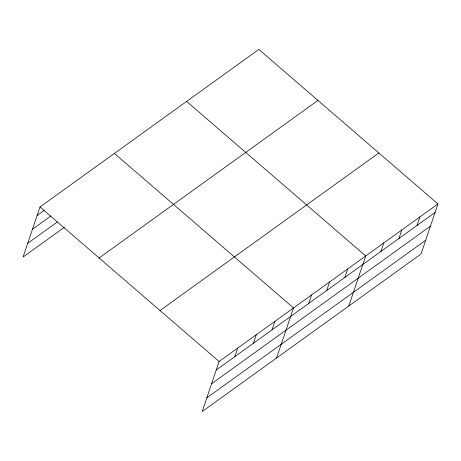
<?xml version="1.0" encoding="UTF-8"?>
<svg xmlns="http://www.w3.org/2000/svg" width="461" height="461" viewBox="0 0 461 461"><rect width="100%" height="100%" fill="white"/><g stroke="black" fill="none" stroke-linecap="round" stroke-linejoin="round"><path stroke-width="0.69" d="M437.95 203.946L219.108 361.505L202.16 411.575L421.002 254.017L437.95 203.946L258.84 49.425L39.998 206.983L23.05 257.054L64.321 227.342M234.822 356.641L237.709 348.113M253.423 343.249L256.31 334.721M272.025 329.857L274.912 321.329M276.565 358.007L293.513 307.936L114.403 153.415M308.68 303.465L311.567 294.936M326.734 290.47L329.621 281.936M344.788 277.47L347.68 268.936M348.781 306.012L365.734 255.941L186.624 101.42M380.901 251.47L383.788 242.941M398.955 238.475L401.842 229.941M417.009 225.475L419.896 216.941M37.111 215.518L44.089 210.493M32.472 229.221L51.073 215.829M27.689 243.345L57.337 222M99.103 257.976L317.946 100.417M160.002 310.512L378.844 152.954M216.221 370.039L435.063 212.475M211.582 383.742L430.424 226.184M206.799 397.866L425.641 240.308M39.998 206.983L219.108 361.505"/></g></svg>
